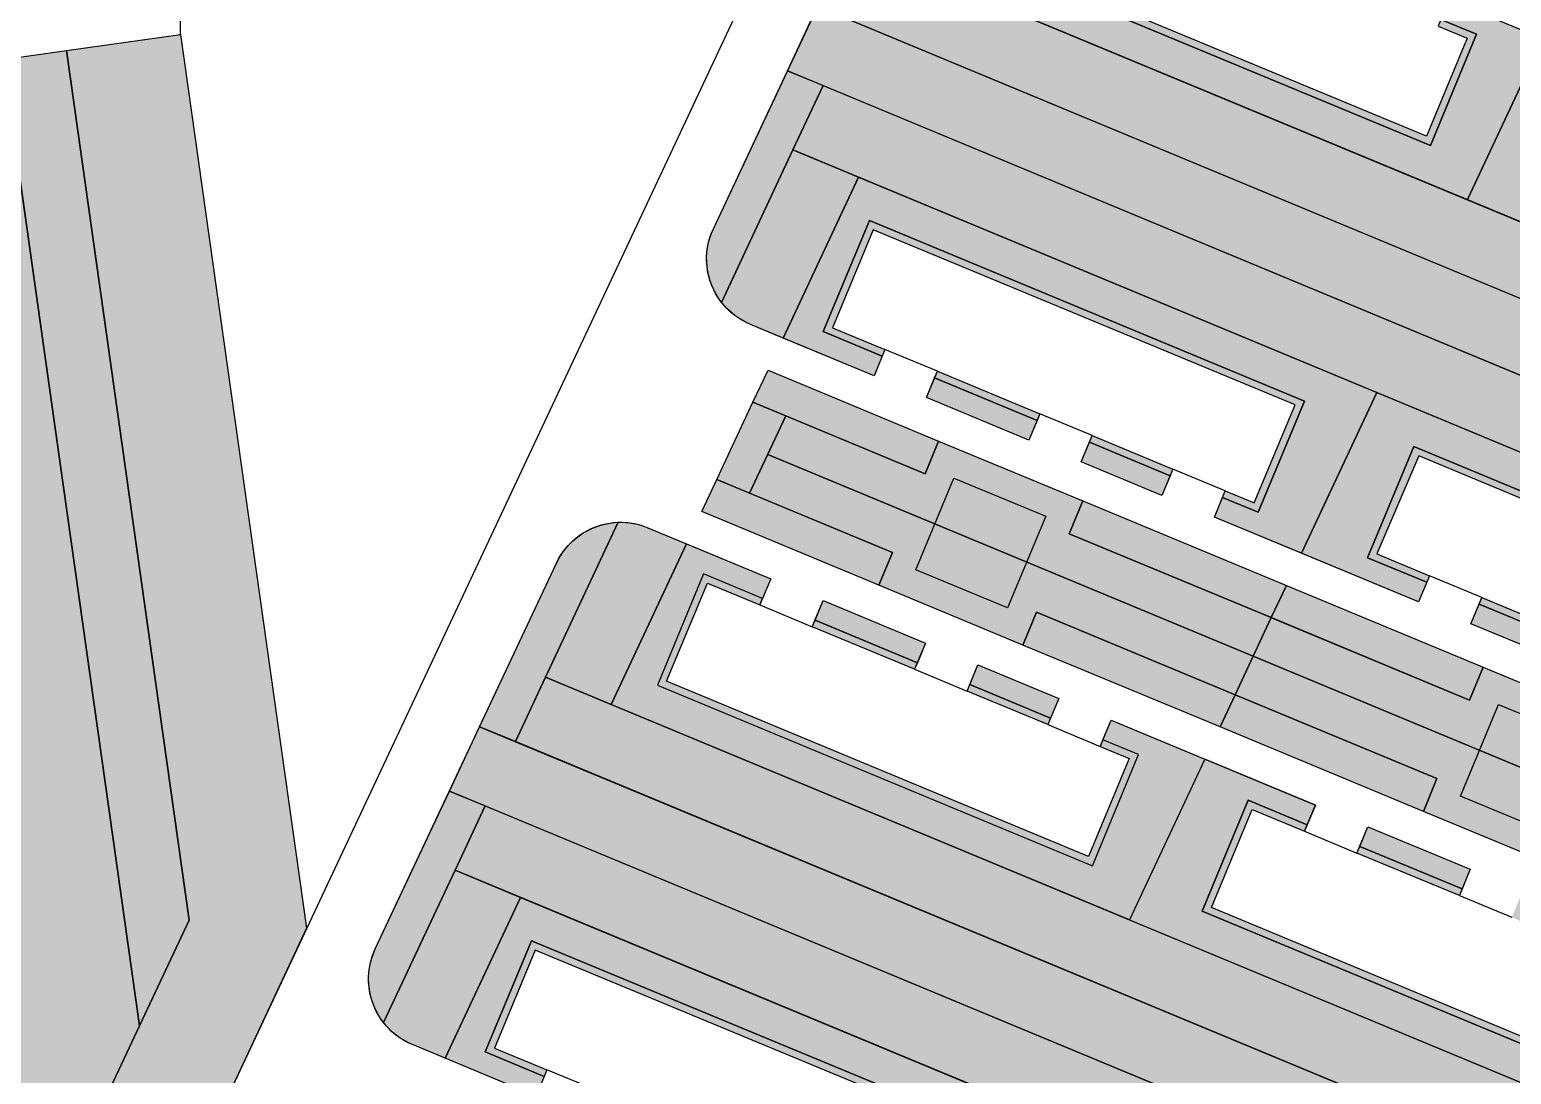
# Model space of a CAD drawing. Header units: millimetres. Extents: x 2240546 to 2245671, y 376439 to 383894.
# Drawn here: x 2244199.4 to 2244408.2, y 380633.3 to 380780.5 of the extents above; entities that cross this region are included whole.
import ezdxf

# ---------------------------------------------------------------- set-up
doc = ezdxf.new("R2010")
doc.units = ezdxf.units.MM
for name, color, linetype, true_color in [('благоустройство_внутридворовые_дороги', 7, 'Continuous', 0x000000), ('благоустройство_внутридворовые_площадки', 7, 'Continuous', 0x000000), ('благоустройство_детская_площадка', 7, 'Continuous', 0x000000), ('благоустройство_зеленые насаждения', 7, 'Continuous', 0x000000), ('благоустройство_озеленение', 7, 'Continuous', 0x000000), ('благоустройство_отмостка', 7, 'Continuous', 0x000000), ('благоустройство_парковка', 7, 'Continuous', 0x000000), ('благоустройство_спорт', 7, 'Continuous', 0x000000)]:
    doc.layers.add(name, color=color, linetype=linetype, true_color=true_color)
for name, color, linetype, transparency in [('благоустройство_штриховка_внутридомовые_площадки', 221, 'Continuous', 0.5), ('благоустройство_штриховка_зеленые насаждения', 90, 'Continuous', 0.5), ('благоустройство_штриховка_озеленение', 105, 'Continuous', 0.5), ('благоустройство_штриховка_отмостка', 160, 'Continuous', 0.5), ('благоустройство_штриховка_парковка', 252, 'Continuous', 0.5), ('благоустройство_штриховка_спорт', 165, 'Continuous', 0.5)]:
    doc.layers.add(name, color=color, linetype=linetype, transparency=transparency)

msp = doc.modelspace()

# ---------------------------------------------------------------- hatches: boundary and pattern name
at = {"layer": 'благоустройство_штриховка_внутридомовые_площадки'}
h = msp.add_hatch(color=256, dxfattribs=at)
h.dxf.hatch_style = 1
edge = h.paths.add_edge_path()
edge.add_line((2244296.899893442, 380742.0751266259), (2244306.972393544, 380763.5454929637))
edge.add_line((2244306.972393544, 380763.5454929637), (2244316.216463394, 380759.7050463534))
edge.add_line((2244316.216463394, 380759.7050463534), (2244305.587761972, 380737.0490909364))
edge.add_line((2244305.587761972, 380737.0490909364), (2244300.964605883, 380738.9697800289))
edge.add_arc((2244304.801182236, 380748.2045340539), 10.00000000067078, 217.8024429065226, 247.4395701303902, ccw=False)
h = msp.add_hatch(color=256, dxfattribs=at)
h.dxf.hatch_style = 1
edge = h.paths.add_edge_path()
edge.add_arc((2244282.689460429, 380701.0818180667), 10.00000000939067, 67.43957014491122, 91.90372662964518, ccw=False)
edge.add_line((2244286.526036783, 380710.3165721006), (2244291.98302415, 380708.0494680032))
edge.add_line((2244291.98302415, 380708.0494680032), (2244281.354322728, 380685.3935125857))
edge.add_line((2244281.354322728, 380685.3935125857), (2244272.110252877, 380689.2339591959))
edge.add_line((2244272.110252877, 380689.2339591959), (2244282.357258583, 380711.0762986496))
h = msp.add_hatch(color=256, dxfattribs=at)
h.dxf.hatch_style = 1
edge = h.paths.add_edge_path()
edge.add_line((2244259.35581117, 380662.0468126957), (2244268.59988102, 380658.2063660855))
edge.add_line((2244268.59988102, 380658.2063660855), (2244257.971179598, 380635.5504106684))
edge.add_line((2244257.971179598, 380635.5504106684), (2244253.339358479, 380637.4746996451))
edge.add_arc((2244257.175935268, 380646.709453485), 9.999999997009537, 217.8627349516546, 247.4395674174472, ccw=False)
edge.add_line((2244249.281100794, 380640.5717349701), (2244259.35581117, 380662.0468126957))
at = {"layer": 'благоустройство_штриховка_зеленые насаждения'}
h = msp.add_hatch(color=256, dxfattribs=at)
h.dxf.hatch_style = 1
h.paths.add_polyline_path([(2244311.223874113, 380772.6078751304), (2244474.843910464, 380704.6319701301), (2244470.592429894, 380695.5695879635), (2244306.972393544, 380763.5454929637)])
h.paths.add_polyline_path([(2244319.726835251, 380790.732639464), (2244483.346871602, 380722.7567344636), (2244479.095391033, 380713.6943522969), (2244315.475354682, 380781.6702572972)])
h.paths.add_polyline_path([(2244492.235946459, 380769.9584665784), (2244495.009167412, 380768.8063325964), (2244489.907390731, 380757.9314739958), (2244487.134169776, 380759.0836079788)])
h = msp.add_hatch(color=256, dxfattribs=at)
h.dxf.hatch_style = 1
h.paths.add_polyline_path([(2244204.608951789, 380777.5604607399), (2244220.661319701, 380779.8355220146), (2244238.445289661, 380653.8737148179), (2244222.304709968, 380619.4762147364), (2244203.977983316, 380616.8215275431), (2244221.908993199, 380655.0262636259)])
h = msp.add_hatch(color=256, dxfattribs=at)
h.dxf.hatch_style = 1
h.paths.add_polyline_path([(2244263.607291739, 380671.1091948625), (2244427.227328088, 380603.1332898629), (2244422.975847518, 380594.0709076963), (2244259.35581117, 380662.0468126958)])
h.paths.add_polyline_path([(2244435.730289226, 380621.2580541964), (2244431.478808657, 380612.1956720297), (2244267.858772308, 380680.1715770293), (2244272.110252876, 380689.2339591963)])
h.paths.add_polyline_path([(2244296.234504719, 380717.1118501691), (2244301.336281402, 380727.9867087695), (2244305.958316328, 380726.0664854643), (2244300.856539645, 380715.1916268645)])
h.paths.add_polyline_path([(2244444.619364085, 380668.4597863104), (2244447.392585036, 380667.3076523293), (2244442.290808357, 380656.4327937274), (2244439.517587402, 380657.5849277107)])
at = {"layer": 'благоустройство_штриховка_озеленение'}
h = msp.add_hatch(color=256, dxfattribs=at)
h.dxf.hatch_style = 1
h.paths.add_polyline_path([(2244351.453565764, 380804.6234237375), (2244339.599606525, 380809.5481482708), (2244328.970905102, 380786.8921928538), (2244401.99905692, 380756.5526646329), (2244412.627758343, 380779.2086200492), (2244399.410626852, 380784.6996741684), (2244398.262555342, 380781.9285202518), (2244403.271331979, 380779.8476684146), (2244396.77118326, 380764.1875012072), (2244335.480784898, 380789.6500536936), (2244341.980933616, 380805.3102209025), (2244350.301652566, 380801.8534520015)])
h.paths.add_polyline_path([(2244358.84136943, 380801.55416247), (2244373.26672159, 380795.5611533619), (2244372.114875136, 380792.7913421204), (2244357.689478836, 380798.7842450913)], flags=17)
h.paths.add_polyline_path([(2244380.654525256, 380792.4918920945), (2244392.022820039, 380787.7689367436), (2244390.874725996, 380784.9977284395), (2244379.502701406, 380789.7221352104)], flags=17)
h = msp.add_hatch(color=256, dxfattribs=at)
h.dxf.hatch_style = 1
h.paths.add_polyline_path([(2244306.187713114, 380774.7001470141), (2244310.439967307, 380783.7622077789), (2244486.490646922, 380710.6219950048), (2244482.239166352, 380701.5596128386)])
h = msp.add_hatch(color=256, dxfattribs=at)
h.dxf.hatch_style = 1
h.paths.add_polyline_path([(2244427.048963964, 380769.9682868943), (2244428.201059043, 380772.7386959949), (2244412.627758343, 380779.2086200492), (2244401.99905692, 380756.5526646329), (2244475.027208739, 380726.2131364117), (2244485.655910162, 380748.8690918277), (2244476.158119549, 380752.8149466681), (2244475.00986674, 380750.0433551445), (2244480.018643378, 380747.962503307), (2244473.518494648, 380732.3023361038), (2244412.228096296, 380757.7648885861), (2244418.728245015, 380773.4250557951)])
h.paths.add_polyline_path([(2244435.588862708, 380769.6694347275), (2244450.014214871, 380763.6764256191), (2244448.862186534, 380760.9061770131), (2244434.436790234, 380766.8990799842)], flags=17)
h.paths.add_polyline_path([(2244457.402018536, 380760.6071643517), (2244468.770312736, 380755.8842092429), (2244467.622037395, 380753.112563332), (2244456.250012805, 380757.836970103)], flags=17)
h = msp.add_hatch(color=256, dxfattribs=at)
h.dxf.hatch_style = 1
h.paths.add_polyline_path([(2244305.587761972, 380737.0490909364), (2244316.216463394, 380759.7050463535), (2244389.244615213, 380729.3655181325), (2244378.61591379, 380706.709562715), (2244366.346956962, 380711.8066978973), (2244367.500824197, 380714.576434589), (2244372.509585522, 380712.4955458936), (2244379.019620758, 380728.1516057926), (2244317.729409772, 380753.6146093011), (2244311.219374534, 380737.9585494013), (2244319.540068045, 380734.5017192707), (2244318.389896875, 380731.7304470502)])
h.paths.add_polyline_path([(2244326.92787173, 380731.4324579952), (2244341.353223929, 380725.4394488717), (2244340.203052759, 380722.6681766509), (2244325.77770056, 380728.6611857747)], flags=17)
h.paths.add_polyline_path([(2244347.590856444, 380719.5989153755), (2244348.741027614, 380722.3701875964), (2244360.113017438, 380717.6456971418), (2244358.959150202, 380714.8759604503)], flags=17)
h = msp.add_hatch(color=256, dxfattribs=at)
h.dxf.hatch_style = 1
h.paths.add_polyline_path([(2244395.10728289, 380699.8582273633), (2244378.61591379, 380706.709562715), (2244389.244615213, 380729.3655181325), (2244462.272767032, 380699.0259899113), (2244451.644065609, 380676.3700344933), (2244443.064343269, 380679.9344780893), (2244444.218119424, 380682.7039961527), (2244449.226880749, 380680.6231074572), (2244455.736915985, 380696.2791673563), (2244394.446704998, 380721.7421708648), (2244387.93666976, 380706.086110965), (2244396.257363271, 380702.6292808343)])
h.paths.add_polyline_path([(2244402.495086575, 380696.7889660879), (2244403.645166957, 380699.5600195589), (2244418.070519155, 380693.5670104354), (2244416.920438774, 380690.7959569641)], flags=17)
h.paths.add_polyline_path([(2244424.308242459, 380687.7266956887), (2244425.45832284, 380690.49774916), (2244436.830312664, 380685.7732587054), (2244435.676536509, 380683.0037406422)], flags=17)
h = msp.add_hatch(color=256, dxfattribs=at)
h.dxf.hatch_style = 1
h.paths.add_polyline_path([(2244281.354322728, 380685.3935125858), (2244291.983024151, 380708.0494680029), (2244303.83698342, 380703.1247434571), (2244302.685070507, 380700.354772404), (2244294.364351557, 380703.8115413049), (2244287.864202838, 380688.151374096), (2244349.1546012, 380662.6888216096), (2244355.65474992, 380678.3489888171), (2244350.645973282, 380680.4298406542), (2244351.79404451, 380683.2009938878), (2244365.011175969, 380677.7099397819), (2244354.382474546, 380655.0539843648)])
h.paths.add_polyline_path([(2244311.224787086, 380700.0554821897), (2244325.650139248, 380694.0624730813), (2244324.498293077, 380691.2926625228), (2244310.072896777, 380697.2855654938)], flags=17)
h.paths.add_polyline_path([(2244333.037942913, 380690.993211814), (2244344.406237698, 380686.2702564627), (2244343.258143937, 380683.4990488418), (2244331.886119347, 380688.2234556127)], flags=17)
h = msp.add_hatch(color=256, dxfattribs=at)
h.dxf.hatch_style = 1
h.paths.add_polyline_path([(2244258.562466148, 380673.2050664485), (2244262.814720341, 380682.2671272136), (2244438.874064548, 380609.1233147369), (2244434.622583978, 380600.0609325707)])
h = msp.add_hatch(color=256, dxfattribs=at)
h.dxf.hatch_style = 1
h.paths.add_polyline_path([(2244379.43238159, 380668.469606626), (2244380.58447667, 380671.2400157273), (2244365.011175969, 380677.7099397819), (2244354.382474546, 380655.0539843648), (2244427.410626365, 380624.7144561436), (2244438.039327788, 380647.3704115608), (2244428.541537175, 380651.3162664011), (2244427.393284366, 380648.5446748763), (2244432.402061003, 380646.4638230392), (2244425.901912284, 380630.8036558317), (2244364.611513922, 380656.2662083181), (2244371.111662641, 380671.9263755271)])
h.paths.add_polyline_path([(2244387.972280335, 380668.1707544602), (2244402.397632497, 380662.177745352), (2244401.24560416, 380659.407496745), (2244386.820207861, 380665.4003997159)], flags=17)
h.paths.add_polyline_path([(2244409.785436162, 380659.1084840847), (2244421.153730363, 380654.385528976), (2244420.005455021, 380651.6138830639), (2244408.633430431, 380656.3382898349)], flags=17)
h = msp.add_hatch(color=256, dxfattribs=at)
h.dxf.hatch_style = 1
h.paths.add_polyline_path([(2244278.161118186, 380627.1625055066), (2244279.311289356, 380629.9337777271), (2244293.736641555, 380623.9407686036), (2244292.586470385, 380621.1694963829)], flags=17)
h.paths.add_polyline_path([(2244301.12444524, 380620.8715073283), (2244312.496435063, 380616.1470168737), (2244311.342567828, 380613.3772801822), (2244299.97427407, 380618.1002351075)], flags=17)
h.paths.add_polyline_path([(2244257.971179598, 380635.5504106684), (2244268.59988102, 380658.2063660855), (2244341.628032839, 380627.8668378645), (2244330.999331416, 380605.210882447), (2244318.730374588, 380610.3080176293), (2244319.884241823, 380613.0777543209), (2244324.893003148, 380610.9968656255), (2244331.41194659, 380626.6743489736), (2244270.112691189, 380652.1156014653), (2244263.60279216, 380636.4598691333), (2244271.923485671, 380633.0030390027), (2244270.773314501, 380630.231766782)])
at = {"layer": 'благоустройство_штриховка_отмостка'}
h = msp.add_hatch(color=256, dxfattribs=at)
h.dxf.hatch_style = 1
h.paths.add_polyline_path([(2244357.689478836, 380798.7842450913), (2244372.114875136, 380792.7913421205), (2244371.730896525, 380791.8680000646), (2244357.303318348, 380797.8556563401)], flags=17)
h.paths.add_polyline_path([(2244379.502701406, 380789.7221352103), (2244390.874725996, 380784.9977284395), (2244390.491979216, 380784.0738746304), (2244379.118722795, 380788.7987931545)], flags=17)
h.paths.add_polyline_path([(2244350.301652566, 380801.8534520015), (2244341.980933616, 380805.3102209025), (2244335.480784898, 380789.6500536936), (2244396.77118326, 380764.1875012072), (2244403.271331979, 380779.8476684146), (2244398.262555342, 380781.9285202518), (2244397.878151216, 380781.0006660293), (2244401.964491013, 380779.3077213405), (2244396.231067685, 380765.4947499979), (2244336.787625864, 380790.1900007678), (2244342.521049191, 380804.0029721117), (2244349.917673955, 380800.9301099456)])
h = msp.add_hatch(color=256, dxfattribs=at)
h.dxf.hatch_style = 1
h.paths.add_polyline_path([(2244319.540068045, 380734.5017192707), (2244311.219374534, 380737.9585494013), (2244317.729409772, 380753.6146093011), (2244379.019620758, 380728.1516057926), (2244372.509585522, 380712.4955458936), (2244367.500824197, 380714.576434589), (2244367.885385889, 380715.4995344011), (2244371.970055966, 380713.8025591939), (2244377.712199533, 380727.611907753), (2244318.268939441, 380752.3075959536), (2244312.526795756, 380738.4982474425), (2244319.923397909, 380735.4253308453)])
h.paths.add_polyline_path([(2244326.92787173, 380731.4324579952), (2244327.311201595, 380732.3560695698), (2244341.736553793, 380726.3630604463), (2244341.353223929, 380725.4394488717)], flags=17)
h.paths.add_polyline_path([(2244348.741027614, 380722.3701875964), (2244349.124357478, 380723.2937991709), (2244360.497579129, 380718.5687969539), (2244360.113017438, 380717.6456971418)], flags=17)
h = msp.add_hatch(color=256, dxfattribs=at)
h.dxf.hatch_style = 1
h.paths.add_polyline_path([(2244396.257363271, 380702.6292808343), (2244387.93666976, 380706.086110965), (2244394.446704998, 380721.7421708648), (2244455.736915985, 380696.2791673563), (2244449.226880749, 380680.6231074572), (2244444.218119424, 380682.7039961527), (2244444.602681116, 380683.6270959648), (2244448.687351079, 380681.9301208047), (2244454.42949476, 380695.7394693167), (2244395.150097973, 380720.4351575173), (2244389.244090986, 380706.6258090046), (2244396.64178288, 380703.5524396754)])
h.paths.add_polyline_path([(2244404.028496821, 380700.4836311335), (2244418.45384902, 380694.49062201), (2244418.070519155, 380693.5670104354), (2244403.645166957, 380699.5600195589)], flags=17)
h.paths.add_polyline_path([(2244425.841652705, 380691.4213607347), (2244437.214874356, 380686.6963585176), (2244436.830312664, 380685.7732587054), (2244425.45832284, 380690.49774916)], flags=17)
h = msp.add_hatch(color=256, dxfattribs=at)
h.dxf.hatch_style = 1
h.paths.add_polyline_path([(2244302.685070507, 380700.354772404), (2244294.364351557, 380703.8115413049), (2244287.864202838, 380688.151374096), (2244349.1546012, 380662.6888216096), (2244355.65474992, 380678.3489888171), (2244350.645973282, 380680.4298406542), (2244350.261569185, 380679.50198642), (2244354.347908953, 380677.8090417429), (2244348.614485626, 380663.9960704003), (2244289.171043805, 380688.6913211702), (2244294.904467132, 380702.5042925142), (2244302.300000307, 380699.4288054385)])
h.paths.add_polyline_path([(2244310.072896777, 380697.2855654937), (2244324.498293077, 380691.2926625228), (2244324.114314465, 380690.369320467), (2244309.688918166, 380696.3622234379)], flags=17)
h.paths.add_polyline_path([(2244331.886119347, 380688.2234556127), (2244343.258143937, 380683.4990488418), (2244342.875397133, 380682.5751950427), (2244331.502140736, 380687.3001135568)], flags=17)
h = msp.add_hatch(color=256, dxfattribs=at)
h.dxf.hatch_style = 1
h.paths.add_polyline_path([(2244379.43238159, 380668.469606626), (2244371.111662641, 380671.9263755271), (2244364.611513922, 380656.2662083181), (2244425.901912284, 380630.8036558317), (2244432.402061003, 380646.4638230392), (2244427.393284366, 380648.5446748763), (2244427.010537586, 380647.6208210672), (2244431.095220037, 380645.9238759651), (2244425.361796709, 380632.1109046225), (2244365.918354888, 380656.8061553923), (2244371.651778216, 380670.6191267362), (2244379.048402979, 380667.5462645702)])
h.paths.add_polyline_path([(2244386.820207861, 380665.4003997159), (2244401.24560416, 380659.407496745), (2244400.857314784, 380658.473788719), (2244386.436229249, 380664.4770576601)], flags=17)
h.paths.add_polyline_path([(2244408.633430431, 380656.3382898349), (2244420.005455021, 380651.6138830638), (2244419.622708241, 380650.6900292547), (2244408.244050765, 380655.401960023)], flags=17)
h = msp.add_hatch(color=256, dxfattribs=at)
h.dxf.hatch_style = 1
h.paths.add_polyline_path([(2244271.923485671, 380633.0030390027), (2244263.60279216, 380636.4598691333), (2244270.112691189, 380652.1156014653), (2244331.41194659, 380626.6743489736), (2244324.893003148, 380610.9968656255), (2244319.884241823, 380613.0777543209), (2244320.268803515, 380614.000854133), (2244324.353473478, 380612.3038789729), (2244330.104389024, 380626.1343230454), (2244270.652357067, 380650.8089156856), (2244264.910213385, 380636.9995671729), (2244272.306815535, 380633.9266505772)])
h.paths.add_polyline_path([(2244279.311289356, 380629.9337777271), (2244279.694619221, 380630.8573893018), (2244294.124274901, 380624.8747491741), (2244293.736641555, 380623.9407686036)], flags=17)
h.paths.add_polyline_path([(2244301.12444524, 380620.8715073283), (2244301.507775104, 380621.7951189029), (2244312.880996755, 380617.0701166859), (2244312.496435063, 380616.1470168737)], flags=17)
at = {"layer": 'благоустройство_штриховка_парковка'}
h = msp.add_hatch(color=256, dxfattribs=at)
h.dxf.hatch_style = 1
h.paths.add_polyline_path([(2244195.698001228, 380776.2975343823), (2244204.608951789, 380777.5604607399), (2244221.908993199, 380655.0262636255), (2244214.92164773, 380640.1386643605)])
h = msp.add_hatch(color=256, dxfattribs=at)
h.dxf.hatch_style = 1
edge = h.paths.add_edge_path()
edge.add_line((2244306.187713114, 380774.7001470141), (2244311.223874113, 380772.6078751305))
edge.add_line((2244311.223874113, 380772.6078751305), (2244306.972393544, 380763.5454929637))
edge.add_line((2244306.972393544, 380763.5454929637), (2244296.899893442, 380742.0751266259))
edge.add_arc((2244304.801182238, 380748.2045340529), 10.00000000199019, 154.8622929952762, 217.8024428941296, ccw=False)
edge.add_line((2244295.748287912, 380752.4524870135), (2244306.187713114, 380774.7001470141))
h.paths.add_polyline_path([(2244303.462021685, 380732.5178998493), (2244327.493306821, 380722.5341081871), (2244325.575035634, 380717.9167241163), (2244301.336281403, 380727.9867087692)])
h.paths.add_polyline_path([(2244347.809765673, 380714.0936402084), (2244376.490173505, 380702.1783716295), (2244374.364433221, 380697.6471805484), (2244345.891494488, 380709.4762561409)])
h = msp.add_hatch(color=256, dxfattribs=at)
h.dxf.hatch_style = 1
edge = h.paths.add_edge_path()
edge.add_line((2244267.858772308, 380680.1715770293), (2244262.814720341, 380682.2671272135))
edge.add_line((2244262.814720341, 380682.2671272135), (2244273.636566106, 380705.3297710365))
edge.add_arc((2244282.689460429, 380701.0818180775), 9.999999998349708, 91.90372663442793, 154.8622929960982, ccw=False)
edge.add_line((2244282.357258583, 380711.0762986493), (2244272.110252877, 380689.233959196))
edge.add_line((2244272.110252877, 380689.233959196), (2244267.858772308, 380680.1715770293))
h.paths.add_polyline_path([(2244296.234504719, 380717.111850169), (2244320.971184785, 380706.835002348), (2244319.052913598, 380702.2176182776), (2244294.108764435, 380712.5806590863)])
h.paths.add_polyline_path([(2244341.287643639, 380698.3945343731), (2244369.262656538, 380686.7723219487), (2244367.136916253, 380682.2411308647), (2244339.369372452, 380693.7771503019)])
h = msp.add_hatch(color=256, dxfattribs=at)
h.dxf.hatch_style = 1
edge = h.paths.add_edge_path()
edge.add_line((2244474.843910464, 380704.6319701301), (2244482.239166352, 380701.5596128386))
edge.add_line((2244482.239166352, 380701.5596128386), (2244469.389314434, 380674.1690916008))
edge.add_arc((2244464.862689715, 380676.2926896433), 4.999999999445807, 247.43957012034429, 334.867083158508, ccw=False)
edge.add_line((2244462.944401538, 380671.675312632), (2244459.96372847, 380672.9136325457))
edge.add_line((2244459.96372847, 380672.9136325457), (2244470.592429894, 380695.5695879634))
edge.add_line((2244470.592429894, 380695.5695879634), (2244474.843910464, 380704.6319701301))
h.paths.add_polyline_path([(2244424.542205781, 380682.2151663064), (2244449.51832532, 380671.8388434112), (2244447.392585036, 380667.3076523293), (2244422.623934784, 380677.5977821572)])
h.paths.add_polyline_path([(2244376.490173505, 380702.1783716294), (2244404.225746928, 380690.655634282), (2244402.30747593, 380686.0382501321), (2244374.364433221, 380697.6471805483)])
h = msp.add_hatch(color=256, dxfattribs=at)
h.dxf.hatch_style = 1
h.paths.add_polyline_path([(2244369.262656538, 380686.7723219483), (2244397.703625536, 380674.9565281753), (2244395.785354537, 380670.3391440266), (2244367.136916253, 380682.2411308647)])
h.paths.add_polyline_path([(2244418.020084389, 380666.5160601998), (2244442.290808353, 380656.4327937292), (2244440.165068069, 380651.9016026456), (2244416.101813391, 380661.8986760506)])
edge = h.paths.add_edge_path()
edge.add_line((2244446.358990649, 380643.9140096134), (2244448.924759511, 380642.8480615527))
edge.add_arc((2244447.006471336, 380638.2306845412), 4.999999999064277, -25.132916858101908, 67.43957013589528, ccw=False)
edge.add_line((2244451.533096054, 380636.1070864975), (2244438.874064548, 380609.1233147369))
edge.add_line((2244438.874064548, 380609.1233147369), (2244431.478808657, 380612.1956720297))
edge.add_line((2244431.478808657, 380612.1956720297), (2244435.730289226, 380621.2580541964))
edge.add_line((2244435.730289226, 380621.2580541964), (2244446.358990649, 380643.9140096134))
h = msp.add_hatch(color=256, dxfattribs=at)
h.dxf.hatch_style = 1
edge = h.paths.add_edge_path()
edge.add_line((2244258.562466148, 380673.2050664486), (2244263.607291738, 380671.1091948628))
edge.add_line((2244263.607291738, 380671.1091948628), (2244259.355811169, 380662.046812696))
edge.add_line((2244259.355811169, 380662.046812696), (2244249.281100792, 380640.5717349725))
edge.add_arc((2244257.17593527, 380646.7094534871), 10.00000000027707, 154.8622929913465, 217.8627349356, ccw=False)
edge.add_line((2244248.123040946, 380650.9574064476), (2244258.562466148, 380673.2050664486))
h.paths.add_polyline_path([(2244255.845439315, 380631.0192195887), (2244279.875739889, 380621.0358369573), (2244277.957468682, 380616.4184528922), (2244253.719699029, 380626.4880285024)])
h.paths.add_polyline_path([(2244300.192198743, 380612.5953689812), (2244328.873591132, 380600.6796913663), (2244326.747850847, 380596.1485002812), (2244298.273927536, 380607.9779849164)])
at = {"layer": 'благоустройство_штриховка_спорт'}
h = msp.add_hatch(color=256, dxfattribs=at)
h.dxf.hatch_style = 1
h.paths.add_polyline_path([(2244184.981070349, 380614.0697616374), (2244162.065079612, 380771.5308259528), (2244195.698001228, 380776.2975343823), (2244214.92164773, 380640.1386643603), (2244203.977983316, 380616.8215275431)])
h = msp.add_hatch(color=256, dxfattribs=at)
h.dxf.hatch_style = 1
h.paths.add_polyline_path([(2244305.958316328, 380726.0664854643), (2244325.575035634, 380717.9167241167), (2244327.493306821, 380722.5341081871), (2244347.809765675, 380714.0936402114), (2244345.891494488, 380709.4762561409), (2244374.364433221, 380697.6471805486), (2244371.81354488, 380692.2097512486), (2244303.407427987, 380720.6290561644)])
h = msp.add_hatch(color=256, dxfattribs=at)
h.dxf.hatch_style = 1
h.paths.add_polyline_path([(2244303.407427987, 380720.6290561644), (2244371.81354488, 380692.2097512486), (2244369.262656538, 380686.7723219487), (2244341.287643639, 380698.3945343723), (2244339.369372452, 380693.7771503019), (2244319.052913598, 380702.2176182776), (2244320.971184785, 380706.835002348), (2244300.856539645, 380715.1916268645)])
h = msp.add_hatch(color=256, dxfattribs=at)
h.dxf.hatch_style = 1
h.paths.add_polyline_path([(2244374.364433221, 380697.6471805486), (2244402.30747593, 380686.0382501329), (2244404.225746928, 380690.655634282), (2244424.542205781, 380682.2151663064), (2244422.623934784, 380677.5977821574), (2244444.619364085, 380668.4597863106), (2244442.068475744, 380663.0223570107), (2244371.81354488, 380692.2097512487)])
h = msp.add_hatch(color=256, dxfattribs=at)
h.dxf.hatch_style = 1
h.paths.add_polyline_path([(2244371.81354488, 380692.2097512486), (2244442.068475744, 380663.0223570107), (2244439.517587402, 380657.5849277107), (2244418.020084389, 380666.5160602001), (2244416.101813391, 380661.898676051), (2244395.785354537, 380670.3391440266), (2244397.703625536, 380674.9565281756), (2244369.262656538, 380686.7723219487)])

# ---------------------------------------------------------------- linework, layer by layer
at = {"layer": 'благоустройство_внутридворовые_дороги'}
msp.add_lwpolyline([(2244198.642010231, 380582.5374986363), (2244188.986291114, 380586.5489648358), (2244162.065079612, 380771.5308259528), (2244195.698001228, 380776.2975343841), (2244214.92164773, 380640.1386643603), (2244221.908993199, 380655.0262636259), (2244204.608951789, 380777.560460741), (2244220.661319701, 380779.8355220141), (2244220.661319701, 380817.9884411484), (2244292.15458499, 380817.9884411484), (2244299.678232884, 380824.3022012418, -0.2369640383968054), (2244303.043494531, 380824.7353762621), (2244310.282882865, 380821.7277741088, -0.4274506938497206), (2244313.412673648, 380813.6381499191), (2244206.375692637, 380585.5295792749, -0.401099182293535)], format="xyb", close=True, dxfattribs=at)
for points in [[(2244416.920438774, 380690.7959569641), (2244402.495086575, 380696.7889660879), (2244404.028496821, 380700.4836311336), (2244396.640693136, 380703.552892409), (2244395.10728289, 380699.8582273633), (2244366.346956962, 380711.8066978973), (2244367.885385889, 380715.4995344011), (2244360.497579129, 380718.568796954), (2244358.959150202, 380714.8759604503), (2244347.590856444, 380719.5989153755), (2244349.124357478, 380723.293799171), (2244341.736553793, 380726.3630604463), (2244340.203052759, 380722.6681766509), (2244325.77770056, 380728.6611857747), (2244327.311201595, 380732.3560695699), (2244319.923397909, 380735.4253308453), (2244318.389896875, 380731.7304470502), (2244300.964605883, 380738.9697800287, -0.427450693913666), (2244295.748287912, 380752.4524870135), (2244321.261813072, 380806.8248516019, -0.4010991823036871)], [(2244279.694619221, 380630.8573893018), (2244272.306815535, 380633.9266505772), (2244270.773314501, 380630.2317667821), (2244253.339358917, 380637.4746994629, -0.4274506939173927), (2244248.123040946, 380650.9574064476), (2244273.636566106, 380705.3297710365, -0.4010991822721862), (2244286.526036783, 380710.3165721006), (2244303.83698342, 380703.1247434571), (2244302.301091895, 380699.4314303481), (2244309.688918166, 380696.3622234379), (2244311.224787086, 380700.0554821897), (2244325.650139248, 380694.0624730813), (2244324.114314465, 380690.369320467), (2244331.502140736, 380687.3001135568), (2244333.037942913, 380690.993211814), (2244344.406237698, 380686.2702564627), (2244342.875397157, 380682.5751950326), (2244350.261569156, 380679.5019864318), (2244351.79404451, 380683.2009938878), (2244380.58447667, 380671.2400157275), (2244379.048402979, 380667.5462645702), (2244386.436229249, 380664.4770576601), (2244387.972280335, 380668.1707544602), (2244402.397632497, 380662.177745352), (2244400.861625549, 380658.4841546892), (2244408.249451819, 380655.414947779)]]:
    msp.add_lwpolyline(points, format="xyb", dxfattribs=at)
msp.add_lwpolyline([(2244305.958316328, 380726.0664854643), (2244325.575035634, 380717.9167241167), (2244327.493306821, 380722.5341081871), (2244347.809765675, 380714.0936402114), (2244345.891494488, 380709.4762561409), (2244372.977822743, 380698.2232475402), (2244375.751043699, 380697.0711135569), (2244402.30747593, 380686.0382501321), (2244404.225746928, 380690.655634282), (2244424.542205781, 380682.2151663064), (2244422.623934784, 380677.5977821574), (2244444.619364085, 380668.4597863106), (2244439.517587402, 380657.5849277107), (2244418.020084389, 380666.5160602001), (2244416.101813391, 380661.898676051), (2244395.785354537, 380670.3391440266), (2244397.703625536, 380674.9565281756), (2244370.649267016, 380686.1962549571), (2244367.876046061, 380687.3483889403), (2244341.287643639, 380698.3945343731), (2244339.369372452, 380693.7771503019), (2244319.052913598, 380702.2176182776), (2244320.971184785, 380706.835002348), (2244300.856539645, 380715.1916268645)], close=True, dxfattribs=at)
at = {"layer": 'благоустройство_внутридворовые_площадки'}
for points in [[(2244296.899893442, 380742.0751266259), (2244306.972393544, 380763.5454929637), (2244316.216463394, 380759.7050463534), (2244305.587761972, 380737.0490909364), (2244300.964605883, 380738.9697800289, -0.1300420578628997)], [(2244282.357258583, 380711.0762986496, -0.1071523116497273), (2244286.526036783, 380710.3165721006), (2244291.98302415, 380708.0494680032), (2244281.354322728, 380685.3935125857), (2244272.110252877, 380689.2339591959)], [(2244259.35581117, 380662.0468126957), (2244268.59988102, 380658.2063660855), (2244257.971179598, 380635.5504106684), (2244253.339358479, 380637.4746996451, -0.129774532476353), (2244249.281100794, 380640.5717349701)]]:
    msp.add_lwpolyline(points, format="xyb", close=True, dxfattribs=at)
at = {"layer": 'благоустройство_детская_площадка'}
for points in [[(2244329.652591527, 380717.3055703706), (2244342.581247162, 380711.9343634773), (2244337.210040268, 380699.005707843), (2244324.281384634, 380704.3769147363)], [(2244406.385031634, 380685.4270964654), (2244419.313687269, 380680.0558895721), (2244413.942480376, 380667.1272339378), (2244401.013824741, 380672.4984408311)]]:
    msp.add_lwpolyline(points, close=True, dxfattribs=at)
at = {"layer": 'благоустройство_зеленые насаждения'}
for points in [[(2244319.726835251, 380790.732639464), (2244483.346871602, 380722.7567344636), (2244479.095391033, 380713.6943522969), (2244315.475354682, 380781.6702572972)], [(2244204.608951789, 380777.5604607399), (2244220.661319701, 380779.8355220146), (2244238.445289661, 380653.8737148179), (2244222.304709968, 380619.4762147364), (2244203.977983316, 380616.8215275431), (2244221.908993199, 380655.0262636259)], [(2244311.223874113, 380772.6078751304), (2244474.843910464, 380704.6319701301), (2244470.592429894, 380695.5695879635), (2244306.972393544, 380763.5454929637)], [(2244296.234504719, 380717.1118501691), (2244301.336281402, 380727.9867087695), (2244305.958316328, 380726.0664854643), (2244300.856539645, 380715.1916268645)], [(2244435.730289226, 380621.2580541964), (2244431.478808657, 380612.1956720297), (2244267.858772308, 380680.1715770293), (2244272.110252876, 380689.2339591963)], [(2244263.607291739, 380671.1091948625), (2244427.227328088, 380603.1332898629), (2244422.975847518, 380594.0709076963), (2244259.35581117, 380662.0468126958)]]:
    msp.add_lwpolyline(points, close=True, dxfattribs=at)
at = {"layer": 'благоустройство_озеленение'}
for points in [[(2244351.453565764, 380804.6234237375), (2244339.599606525, 380809.5481482708), (2244328.970905102, 380786.8921928538), (2244401.99905692, 380756.5526646329), (2244412.627758343, 380779.2086200492), (2244399.410626852, 380784.6996741684), (2244398.262555342, 380781.9285202518), (2244403.271331979, 380779.8476684146), (2244396.77118326, 380764.1875012072), (2244335.480784898, 380789.6500536936), (2244341.980933616, 380805.3102209025), (2244350.301652566, 380801.8534520015)], [(2244306.187713114, 380774.7001470141), (2244310.439967307, 380783.7622077789), (2244486.490646922, 380710.6219950048), (2244482.239166352, 380701.5596128386)], [(2244427.048963964, 380769.9682868943), (2244428.201059043, 380772.7386959949), (2244412.627758343, 380779.2086200492), (2244401.99905692, 380756.5526646329), (2244475.027208739, 380726.2131364117), (2244485.655910162, 380748.8690918277), (2244476.158119549, 380752.8149466681), (2244475.00986674, 380750.0433551445), (2244480.018643378, 380747.962503307), (2244473.518494648, 380732.3023361038), (2244412.228096296, 380757.7648885861), (2244418.728245015, 380773.4250557951)], [(2244305.587761972, 380737.0490909364), (2244316.216463394, 380759.7050463535), (2244389.244615213, 380729.3655181325), (2244378.61591379, 380706.709562715), (2244366.346956962, 380711.8066978973), (2244367.500824197, 380714.576434589), (2244372.509585522, 380712.4955458936), (2244379.019620758, 380728.1516057926), (2244317.729409772, 380753.6146093011), (2244311.219374534, 380737.9585494013), (2244319.540068045, 380734.5017192707), (2244318.389896875, 380731.7304470502)], [(2244326.92787173, 380731.4324579952), (2244341.353223929, 380725.4394488717), (2244340.203052759, 380722.6681766509), (2244325.77770056, 380728.6611857747)], [(2244395.10728289, 380699.8582273633), (2244378.61591379, 380706.709562715), (2244389.244615213, 380729.3655181325), (2244462.272767032, 380699.0259899113), (2244451.644065609, 380676.3700344933), (2244443.064343269, 380679.9344780893), (2244444.218119424, 380682.7039961527), (2244449.226880749, 380680.6231074572), (2244455.736915985, 380696.2791673563), (2244394.446704998, 380721.7421708648), (2244387.93666976, 380706.086110965), (2244396.257363271, 380702.6292808343)], [(2244347.590856444, 380719.5989153755), (2244348.741027614, 380722.3701875964), (2244360.113017438, 380717.6456971418), (2244358.959150202, 380714.8759604503)], [(2244281.354322728, 380685.3935125858), (2244291.983024151, 380708.0494680029), (2244303.83698342, 380703.1247434571), (2244302.685070507, 380700.354772404), (2244294.364351557, 380703.8115413049), (2244287.864202838, 380688.151374096), (2244349.1546012, 380662.6888216096), (2244355.65474992, 380678.3489888171), (2244350.645973282, 380680.4298406542), (2244351.79404451, 380683.2009938878), (2244365.011175969, 380677.7099397819), (2244354.382474546, 380655.0539843648)], [(2244311.224787086, 380700.0554821897), (2244325.650139248, 380694.0624730813), (2244324.498293077, 380691.2926625228), (2244310.072896777, 380697.2855654938)], [(2244402.495086575, 380696.7889660879), (2244403.645166957, 380699.5600195589), (2244418.070519155, 380693.5670104354), (2244416.920438774, 380690.7959569641)], [(2244333.037942913, 380690.993211814), (2244344.406237698, 380686.2702564627), (2244343.258143937, 380683.4990488418), (2244331.886119347, 380688.2234556127)], [(2244258.562466148, 380673.2050664485), (2244262.814720341, 380682.2671272136), (2244438.874064548, 380609.1233147369), (2244434.622583978, 380600.0609325707)], [(2244379.43238159, 380668.469606626), (2244380.58447667, 380671.2400157273), (2244365.011175969, 380677.7099397819), (2244354.382474546, 380655.0539843648), (2244427.410626365, 380624.7144561436), (2244438.039327788, 380647.3704115608), (2244428.541537175, 380651.3162664011), (2244427.393284366, 380648.5446748763), (2244432.402061003, 380646.4638230392), (2244425.901912284, 380630.8036558317), (2244364.611513922, 380656.2662083181), (2244371.111662641, 380671.9263755271)], [(2244387.972280335, 380668.1707544602), (2244402.397632497, 380662.177745352), (2244401.24560416, 380659.407496745), (2244386.820207861, 380665.4003997159)], [(2244257.971179598, 380635.5504106684), (2244268.59988102, 380658.2063660855), (2244341.628032839, 380627.8668378645), (2244330.999331416, 380605.210882447), (2244318.730374588, 380610.3080176293), (2244319.884241823, 380613.0777543209), (2244324.893003148, 380610.9968656255), (2244331.41194659, 380626.6743489736), (2244270.112691189, 380652.1156014653), (2244263.60279216, 380636.4598691333), (2244271.923485671, 380633.0030390027), (2244270.773314501, 380630.231766782)]]:
    msp.add_lwpolyline(points, close=True, dxfattribs=at)
at = {"layer": 'благоустройство_отмостка'}
for points in [[(2244350.301652566, 380801.8534520015), (2244341.980933616, 380805.3102209025), (2244335.480784898, 380789.6500536936), (2244396.77118326, 380764.1875012072), (2244403.271331979, 380779.8476684146), (2244398.262555342, 380781.9285202518), (2244397.878151216, 380781.0006660293), (2244401.964491013, 380779.3077213405), (2244396.231067685, 380765.4947499979), (2244336.787625864, 380790.1900007678), (2244342.521049191, 380804.0029721117), (2244349.917673955, 380800.9301099456)], [(2244319.540068045, 380734.5017192707), (2244311.219374534, 380737.9585494013), (2244317.729409772, 380753.6146093011), (2244379.019620758, 380728.1516057926), (2244372.509585522, 380712.4955458936), (2244367.500824197, 380714.576434589), (2244367.885385889, 380715.4995344011), (2244371.970055966, 380713.8025591939), (2244377.712199533, 380727.611907753), (2244318.268939441, 380752.3075959536), (2244312.526795756, 380738.4982474425), (2244319.923397909, 380735.4253308453)], [(2244326.92787173, 380731.4324579952), (2244327.311201595, 380732.3560695698), (2244341.736553793, 380726.3630604463), (2244341.353223929, 380725.4394488717)], [(2244348.741027614, 380722.3701875964), (2244349.124357478, 380723.2937991709), (2244360.497579129, 380718.5687969539), (2244360.113017438, 380717.6456971418)], [(2244396.257363271, 380702.6292808343), (2244387.93666976, 380706.086110965), (2244394.446704998, 380721.7421708648), (2244455.736915985, 380696.2791673563), (2244449.226880749, 380680.6231074572), (2244444.218119424, 380682.7039961527), (2244444.602681116, 380683.6270959648), (2244448.687351079, 380681.9301208047), (2244454.42949476, 380695.7394693167), (2244395.150097973, 380720.4351575173), (2244389.244090986, 380706.6258090046), (2244396.64178288, 380703.5524396754)], [(2244302.685070507, 380700.354772404), (2244294.364351557, 380703.8115413049), (2244287.864202838, 380688.151374096), (2244349.1546012, 380662.6888216096), (2244355.65474992, 380678.3489888171), (2244350.645973282, 380680.4298406542), (2244350.261569185, 380679.50198642), (2244354.347908953, 380677.8090417429), (2244348.614485626, 380663.9960704003), (2244289.171043805, 380688.6913211702), (2244294.904467132, 380702.5042925142), (2244302.300000307, 380699.4288054385)], [(2244404.028496821, 380700.4836311335), (2244418.45384902, 380694.49062201), (2244418.070519155, 380693.5670104354), (2244403.645166957, 380699.5600195589)], [(2244310.072896777, 380697.2855654937), (2244324.498293077, 380691.2926625228), (2244324.114314465, 380690.369320467), (2244309.688918166, 380696.3622234379)], [(2244331.886119347, 380688.2234556127), (2244343.258143937, 380683.4990488418), (2244342.875397133, 380682.5751950427), (2244331.502140736, 380687.3001135568)], [(2244379.43238159, 380668.469606626), (2244371.111662641, 380671.9263755271), (2244364.611513922, 380656.2662083181), (2244425.901912284, 380630.8036558317), (2244432.402061003, 380646.4638230392), (2244427.393284366, 380648.5446748763), (2244427.010537586, 380647.6208210672), (2244431.095220037, 380645.9238759651), (2244425.361796709, 380632.1109046225), (2244365.918354888, 380656.8061553923), (2244371.651778216, 380670.6191267362), (2244379.048402979, 380667.5462645702)], [(2244386.820207861, 380665.4003997159), (2244401.24560416, 380659.407496745), (2244400.857314784, 380658.473788719), (2244386.436229249, 380664.4770576601)], [(2244271.923485671, 380633.0030390027), (2244263.60279216, 380636.4598691333), (2244270.112691189, 380652.1156014653), (2244331.41194659, 380626.6743489736), (2244324.893003148, 380610.9968656255), (2244319.884241823, 380613.0777543209), (2244320.268803515, 380614.000854133), (2244324.353473478, 380612.3038789729), (2244330.104389024, 380626.1343230454), (2244270.652357067, 380650.8089156856), (2244264.910213385, 380636.9995671729), (2244272.306815535, 380633.9266505772)]]:
    msp.add_lwpolyline(points, close=True, dxfattribs=at)
at = {"layer": 'благоустройство_парковка'}
for points in [[(2244195.698001228, 380776.2975343823), (2244204.608951789, 380777.5604607399), (2244221.908993199, 380655.0262636255), (2244214.92164773, 380640.1386643605)], [(2244303.462021685, 380732.5178998493), (2244327.493306821, 380722.5341081871), (2244325.575035634, 380717.9167241163), (2244301.336281403, 380727.9867087692)], [(2244296.234504719, 380717.111850169), (2244320.971184785, 380706.835002348), (2244319.052913598, 380702.2176182776), (2244294.108764435, 380712.5806590863)], [(2244347.809765673, 380714.0936402084), (2244376.490173505, 380702.1783716295), (2244374.364433221, 380697.6471805484), (2244345.891494488, 380709.4762561409)], [(2244376.490173505, 380702.1783716294), (2244404.225746928, 380690.655634282), (2244402.30747593, 380686.0382501321), (2244374.364433221, 380697.6471805483)], [(2244341.287643639, 380698.3945343731), (2244369.262656538, 380686.7723219487), (2244367.136916253, 380682.2411308647), (2244339.369372452, 380693.7771503019)], [(2244369.262656538, 380686.7723219483), (2244397.703625536, 380674.9565281753), (2244395.785354537, 380670.3391440266), (2244367.136916253, 380682.2411308647)]]:
    msp.add_lwpolyline(points, close=True, dxfattribs=at)
for points in [[(2244306.187713114, 380774.7001470141), (2244311.223874113, 380772.6078751305), (2244306.972393544, 380763.5454929637), (2244296.899893442, 380742.0751266259, -0.2817472721109573), (2244295.748287912, 380752.4524870135)], [(2244267.858772308, 380680.1715770293), (2244262.814720341, 380682.2671272135), (2244273.636566106, 380705.3297710365, -0.2818340099125082), (2244282.357258583, 380711.0762986493), (2244272.110252877, 380689.233959196)], [(2244258.562466148, 380673.2050664486), (2244263.607291738, 380671.1091948628), (2244259.355811169, 380662.046812696), (2244249.281100792, 380640.5717349725, -0.2820312500292471), (2244248.123040946, 380650.9574064476)]]:
    msp.add_lwpolyline(points, format="xyb", close=True, dxfattribs=at)
at = {"layer": 'благоустройство_спорт'}
for points in [[(2244184.981070349, 380614.0697616374), (2244162.065079612, 380771.5308259528), (2244195.698001228, 380776.2975343823), (2244214.92164773, 380640.1386643603), (2244203.977983316, 380616.8215275431)], [(2244305.958316328, 380726.0664854643), (2244325.575035634, 380717.9167241167), (2244327.493306821, 380722.5341081871), (2244347.809765675, 380714.0936402114), (2244345.891494488, 380709.4762561409), (2244374.364433221, 380697.6471805486), (2244371.81354488, 380692.2097512486), (2244303.407427987, 380720.6290561644)], [(2244303.407427987, 380720.6290561644), (2244371.81354488, 380692.2097512486), (2244369.262656538, 380686.7723219487), (2244341.287643639, 380698.3945343723), (2244339.369372452, 380693.7771503019), (2244319.052913598, 380702.2176182776), (2244320.971184785, 380706.835002348), (2244300.856539645, 380715.1916268645)], [(2244374.364433221, 380697.6471805486), (2244402.30747593, 380686.0382501329), (2244404.225746928, 380690.655634282), (2244424.542205781, 380682.2151663064), (2244422.623934784, 380677.5977821574), (2244444.619364085, 380668.4597863106), (2244442.068475744, 380663.0223570107), (2244371.81354488, 380692.2097512487)], [(2244371.81354488, 380692.2097512486), (2244442.068475744, 380663.0223570107), (2244439.517587402, 380657.5849277107), (2244418.020084389, 380666.5160602001), (2244416.101813391, 380661.898676051), (2244395.785354537, 380670.3391440266), (2244397.703625536, 380674.9565281756), (2244369.262656538, 380686.7723219487)]]:
    msp.add_lwpolyline(points, close=True, dxfattribs=at)

doc.saveas('drawing.dxf')
